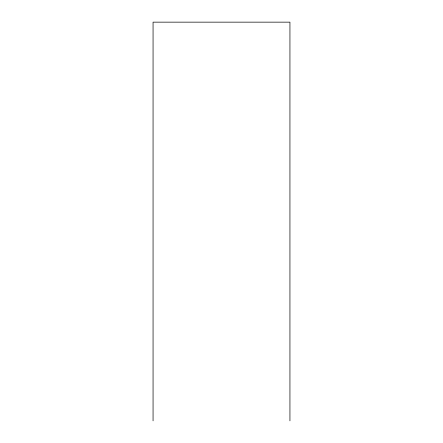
<?xml version="1.0" encoding="UTF-8"?>
<svg xmlns="http://www.w3.org/2000/svg" width="443" height="443" viewBox="0 0 443 443"><rect width="100%" height="100%" fill="white"/><g stroke="black" fill="none" stroke-linecap="round" stroke-linejoin="round"><path stroke-width="0.66" d="M289.938 420.85L289.938 22.15L153.062 22.15L153.062 420.85"/></g></svg>
